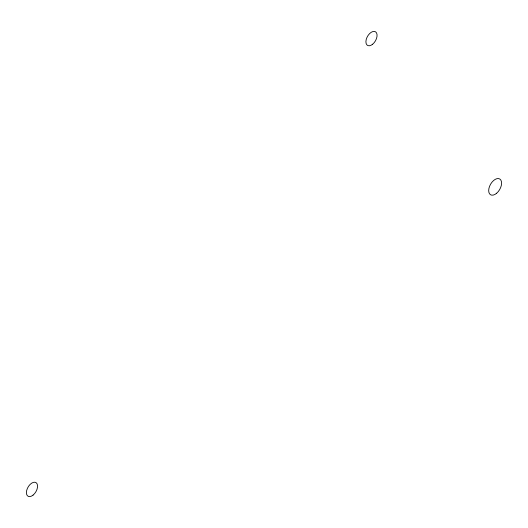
<?xml version="1.0" encoding="UTF-8"?>
<svg xmlns="http://www.w3.org/2000/svg" width="528" height="528" viewBox="0 0 528 528"><rect width="100%" height="100%" fill="white"/><g stroke="black" fill="none" stroke-linecap="round" stroke-linejoin="round"><path stroke-width="0.79" d="M372.57 44.286A7.9 4.561 -60 0 0 375.692 31.911A7.9 4.561 -60 0 0 366.201 39.56A7.9 4.561 -60 0 0 372.57 44.286M33.073 495.112A7.9 4.561 -60 0 0 36.188 482.737A7.9 4.561 -60 0 0 26.697 490.387A7.9 4.561 -60 0 0 33.073 495.112M496.65 193.241A9.134 5.273 -60 0 0 499.825 179.025A9.134 5.273 -60 0 0 488.948 188.324A9.134 5.273 -60 0 0 496.65 193.241"/></g></svg>
